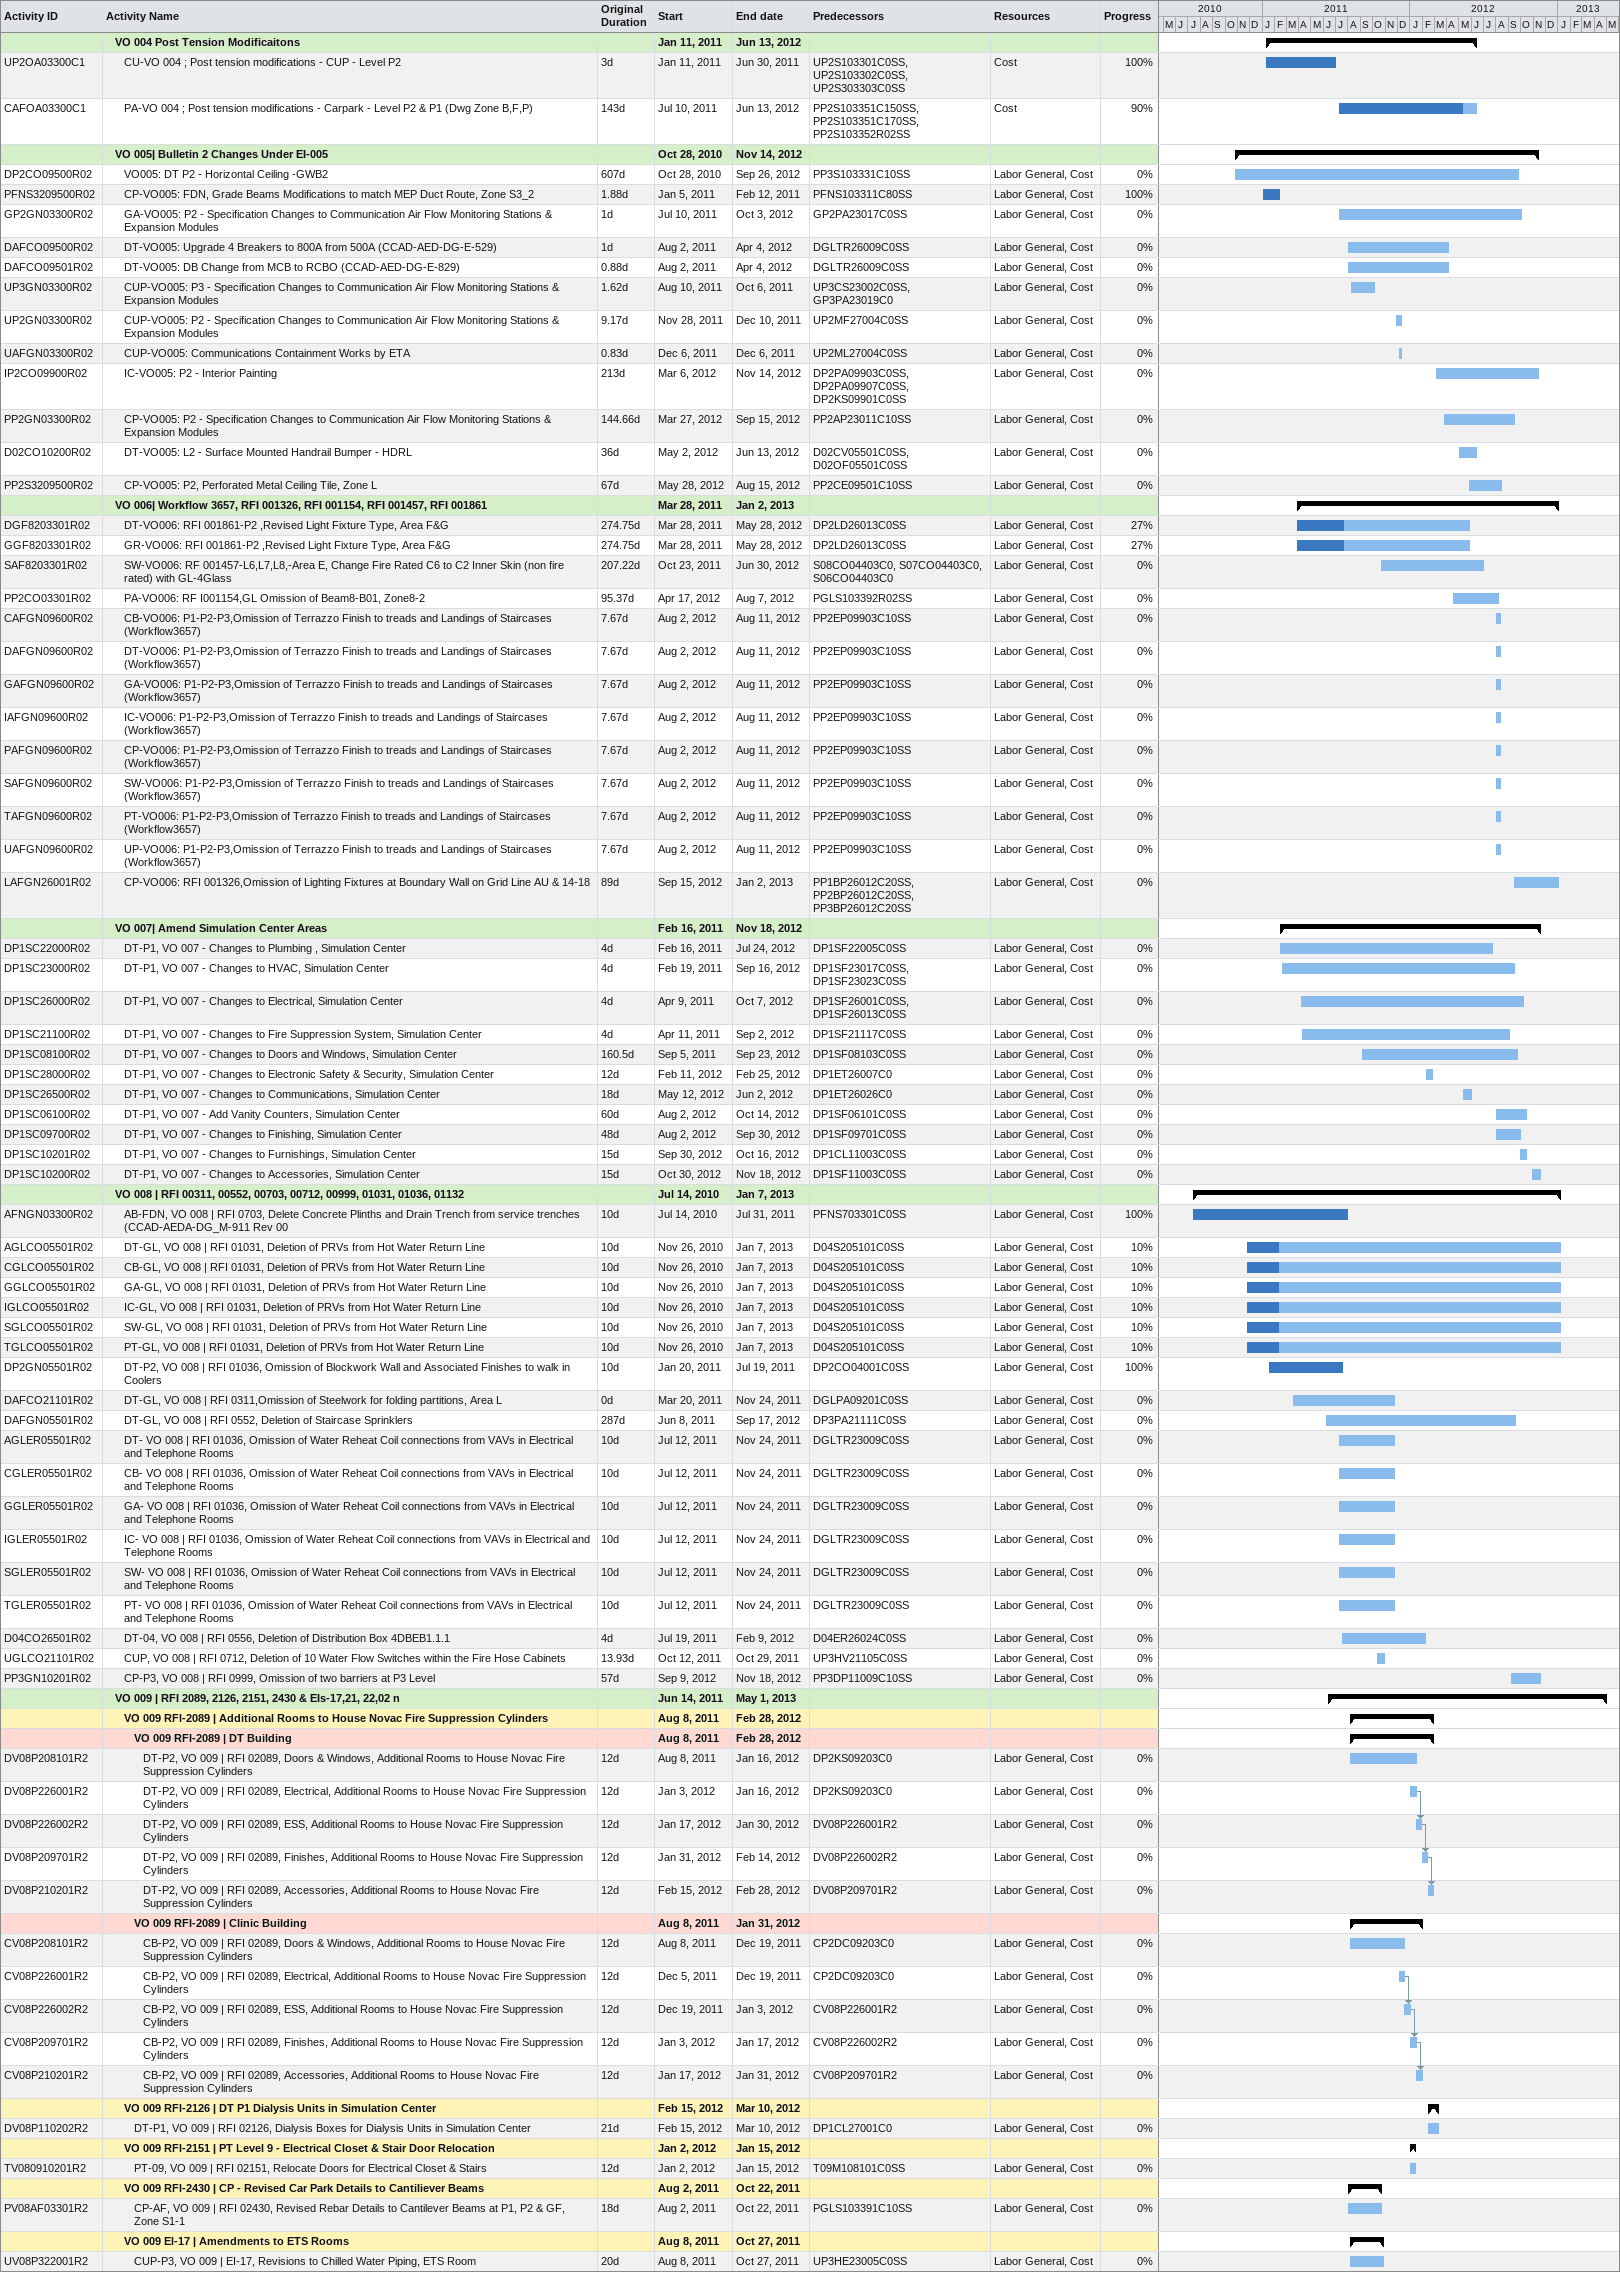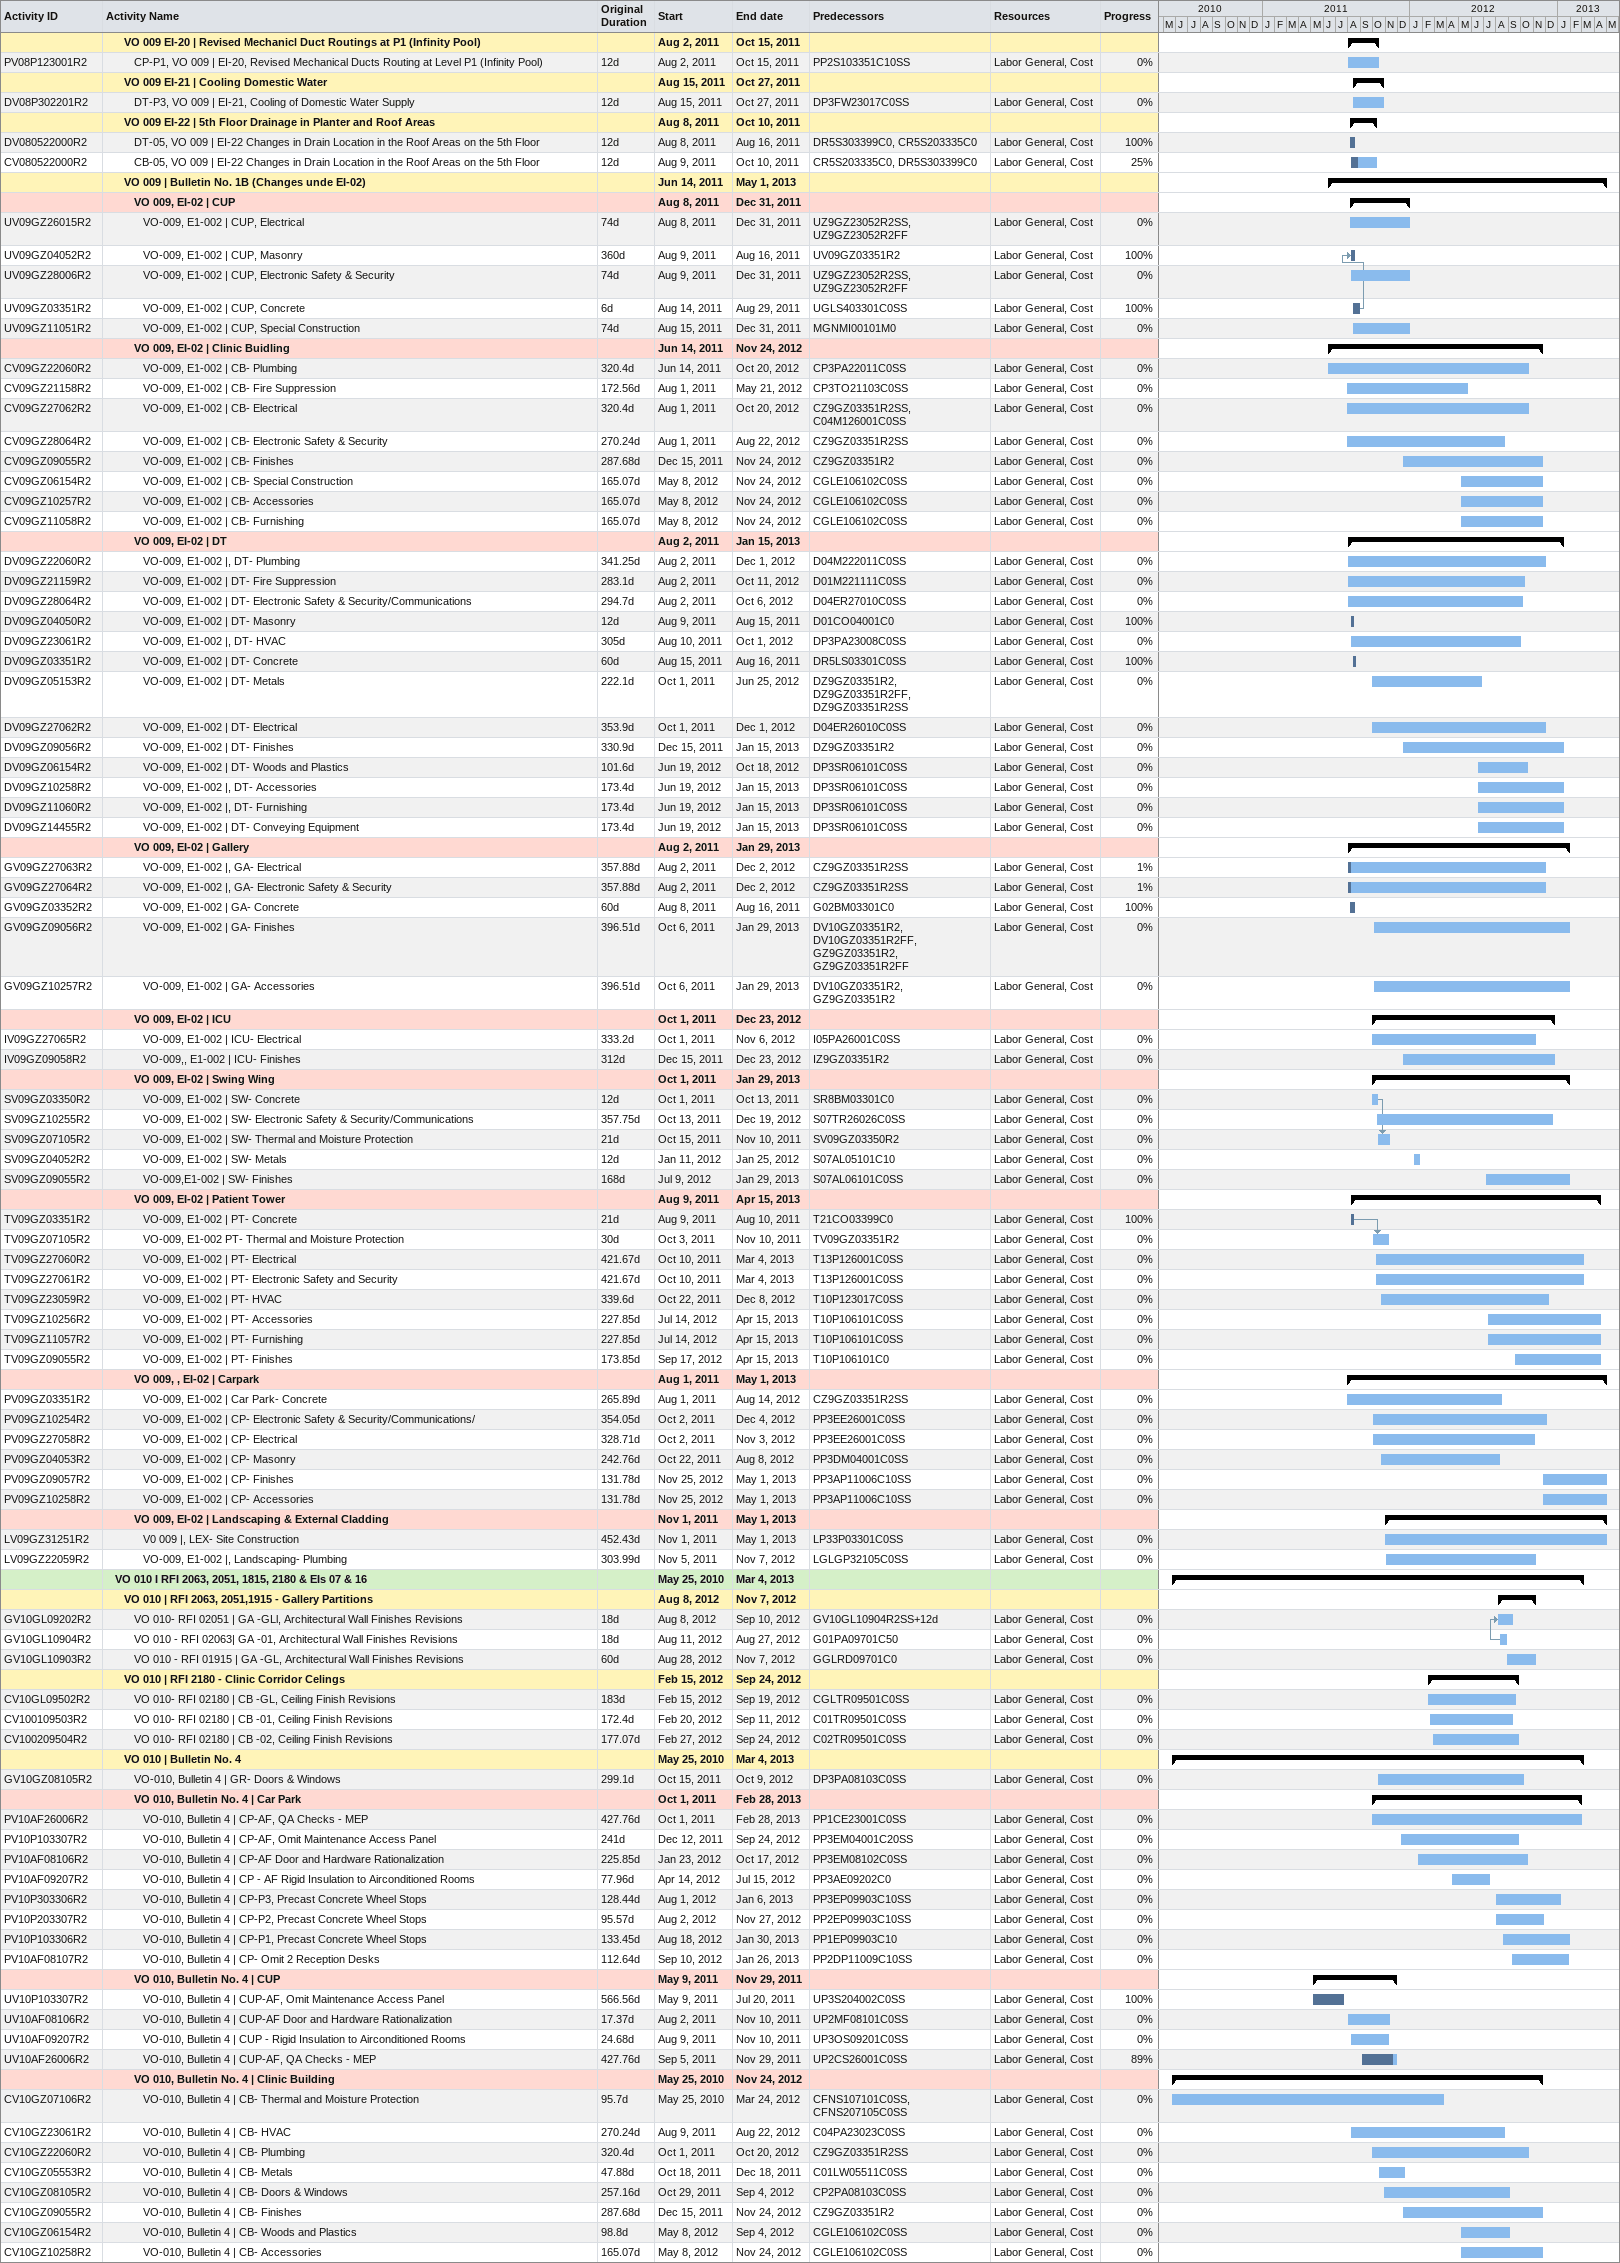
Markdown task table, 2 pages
| ID | Level | Task | Original duration | Start | Finish | Predecessors | Resources | % complete |
|---|---|---|---|---|---|---|---|---|
|  | 2 | **VO 004 Post Tension Modificaitons** |  | 2011-01-11 | 2012-06-13 |  |  |  |
| UP2OA03300C1 | 3 | CU-VO 004 ; Post tension modifications - CUP - Level P2 | 3d | 2011-01-11 | 2011-06-30 | UP2S103301C0SS, UP2S103302C0SS, UP2S303303C0SS | Cost | 100 |
| CAFOA03300C1 | 3 | PA-VO 004 ; Post tension modifications - Carpark - Level P2 & P1 (Dwg Zone B,F,P) | 143d | 2011-07-10 | 2012-06-13 | PP2S103351C150SS, PP2S103351C170SS, PP2S103352R02SS | Cost | 90 |
|  | 2 | **VO 005\| Bulletin 2 Changes Under EI-005** |  | 2010-10-28 | 2012-11-14 |  |  |  |
| DP2CO09500R02 | 3 | VO005: DT P2 - Horizontal Ceiling -GWB2 | 607d | 2010-10-28 | 2012-09-26 | PP3S103331C10SS | Labor General, Cost | 0 |
| PFNS3209500R02 | 3 | CP-VO005: FDN, Grade Beams Modifications to match MEP Duct Route, Zone S3_2 | 1.88d | 2011-01-05 | 2011-02-12 | PFNS103311C80SS | Labor General, Cost | 100 |
| GP2GN03300R02 | 3 | GA-VO005: P2 - Specification Changes to Communication Air Flow Monitoring Stations & Expansion Modules | 1d | 2011-07-10 | 2012-10-03 | GP2PA23017C0SS | Labor General, Cost | 0 |
| DAFCO09500R02 | 3 | DT-VO005: Upgrade 4 Breakers to 800A from 500A (CCAD-AED-DG-E-529) | 1d | 2011-08-02 | 2012-04-04 | DGLTR26009C0SS | Labor General, Cost | 0 |
| DAFCO09501R02 | 3 | DT-VO005: DB Change from MCB to RCBO (CCAD-AED-DG-E-829) | 0.88d | 2011-08-02 | 2012-04-04 | DGLTR26009C0SS | Labor General, Cost | 0 |
| UP3GN03300R02 | 3 | CUP-VO005: P3 - Specification Changes to Communication Air Flow Monitoring Stations & Expansion Modules | 1.62d | 2011-08-10 | 2011-10-06 | UP3CS23002C0SS, GP3PA23019C0 | Labor General, Cost | 0 |
| UP2GN03300R02 | 3 | CUP-VO005: P2 - Specification Changes to Communication Air Flow Monitoring Stations & Expansion Modules | 9.17d | 2011-11-28 | 2011-12-10 | UP2MF27004C0SS | Labor General, Cost | 0 |
| UAFGN03300R02 | 3 | CUP-VO005: Communications Containment Works by ETA | 0.83d | 2011-12-06 | 2011-12-06 | UP2ML27004C0SS | Labor General, Cost | 0 |
| IP2CO09900R02 | 3 | IC-VO005: P2 - Interior Painting | 213d | 2012-03-06 | 2012-11-14 | DP2PA09903C0SS, DP2PA09907C0SS, DP2KS09901C0SS | Labor General, Cost | 0 |
| PP2GN03300R02 | 3 | CP-VO005: P2 - Specification Changes to Communication Air Flow Monitoring Stations & Expansion Modules | 144.66d | 2012-03-27 | 2012-09-15 | PP2AP23011C10SS | Labor General, Cost | 0 |
| D02CO10200R02 | 3 | DT-VO005: L2 - Surface Mounted Handrail Bumper - HDRL | 36d | 2012-05-02 | 2012-06-13 | D02CV05501C0SS, D02OF05501C0SS | Labor General, Cost | 0 |
| PP2S3209500R02 | 3 | CP-VO005: P2, Perforated Metal Ceiling Tile, Zone L | 67d | 2012-05-28 | 2012-08-15 | PP2CE09501C10SS | Labor General, Cost | 0 |
|  | 2 | **VO 006\| Workflow 3657, RFI 001326, RFI 001154, RFI 001457, RFI 001861** |  | 2011-03-28 | 2013-01-02 |  |  |  |
| DGF8203301R02 | 3 | DT-VO006: RFI 001861-P2 ,Revised Light Fixture Type, Area F&G | 274.75d | 2011-03-28 | 2012-05-28 | DP2LD26013C0SS | Labor General, Cost | 27 |
| GGF8203301R02 | 3 | GR-VO006: RFI 001861-P2 ,Revised Light Fixture Type, Area F&G | 274.75d | 2011-03-28 | 2012-05-28 | DP2LD26013C0SS | Labor General, Cost | 27 |
| SAF8203301R02 | 3 | SW-VO006: RF 001457-L6,L7,L8,-Area E, Change Fire Rated C6 to C2 Inner Skin (non fire rated) with GL-4Glass | 207.22d | 2011-10-23 | 2012-06-30 | S08CO04403C0, S07CO04403C0, S06CO04403C0 | Labor General, Cost | 0 |
| PP2CO03301R02 | 3 | PA-VO006: RF I001154,GL Omission of Beam8-B01, Zone8-2 | 95.37d | 2012-04-17 | 2012-08-07 | PGLS103392R02SS | Labor General, Cost | 0 |
| CAFGN09600R02 | 3 | CB-VO006: P1-P2-P3,Omission of Terrazzo Finish to treads and Landings of Staircases (Workflow3657) | 7.67d | 2012-08-02 | 2012-08-11 | PP2EP09903C10SS | Labor General, Cost | 0 |
| DAFGN09600R02 | 3 | DT-VO006: P1-P2-P3,Omission of Terrazzo Finish to treads and Landings of Staircases (Workflow3657) | 7.67d | 2012-08-02 | 2012-08-11 | PP2EP09903C10SS | Labor General, Cost | 0 |
| GAFGN09600R02 | 3 | GA-VO006: P1-P2-P3,Omission of Terrazzo Finish to treads and Landings of Staircases (Workflow3657) | 7.67d | 2012-08-02 | 2012-08-11 | PP2EP09903C10SS | Labor General, Cost | 0 |
| IAFGN09600R02 | 3 | IC-VO006: P1-P2-P3,Omission of Terrazzo Finish to treads and Landings of Staircases (Workflow3657) | 7.67d | 2012-08-02 | 2012-08-11 | PP2EP09903C10SS | Labor General, Cost | 0 |
| PAFGN09600R02 | 3 | CP-VO006: P1-P2-P3,Omission of Terrazzo Finish to treads and Landings of Staircases (Workflow3657) | 7.67d | 2012-08-02 | 2012-08-11 | PP2EP09903C10SS | Labor General, Cost | 0 |
| SAFGN09600R02 | 3 | SW-VO006: P1-P2-P3,Omission of Terrazzo Finish to treads and Landings of Staircases (Workflow3657) | 7.67d | 2012-08-02 | 2012-08-11 | PP2EP09903C10SS | Labor General, Cost | 0 |
| TAFGN09600R02 | 3 | PT-VO006: P1-P2-P3,Omission of Terrazzo Finish to treads and Landings of Staircases (Workflow3657) | 7.67d | 2012-08-02 | 2012-08-11 | PP2EP09903C10SS | Labor General, Cost | 0 |
| UAFGN09600R02 | 3 | UP-VO006: P1-P2-P3,Omission of Terrazzo Finish to treads and Landings of Staircases (Workflow3657) | 7.67d | 2012-08-02 | 2012-08-11 | PP2EP09903C10SS | Labor General, Cost | 0 |
| LAFGN26001R02 | 3 | CP-VO006: RFI 001326,Omission of Lighting Fixtures at Boundary Wall on Grid Line AU & 14-18 | 89d | 2012-09-15 | 2013-01-02 | PP1BP26012C20SS, PP2BP26012C20SS, PP3BP26012C20SS | Labor General, Cost | 0 |
|  | 2 | **VO 007\| Amend Simulation Center Areas** |  | 2011-02-16 | 2012-11-18 |  |  |  |
| DP1SC22000R02 | 3 | DT-P1, VO 007 - Changes to Plumbing , Simulation Center | 4d | 2011-02-16 | 2012-07-24 | DP1SF22005C0SS | Labor General, Cost | 0 |
| DP1SC23000R02 | 3 | DT-P1, VO 007 - Changes to HVAC, Simulation Center | 4d | 2011-02-19 | 2012-09-16 | DP1SF23017C0SS, DP1SF23023C0SS | Labor General, Cost | 0 |
| DP1SC26000R02 | 3 | DT-P1, VO 007 - Changes to Electrical, Simulation Center | 4d | 2011-04-09 | 2012-10-07 | DP1SF26001C0SS, DP1SF26013C0SS | Labor General, Cost | 0 |
| DP1SC21100R02 | 3 | DT-P1, VO 007 - Changes to Fire Suppression System, Simulation Center | 4d | 2011-04-11 | 2012-09-02 | DP1SF21117C0SS | Labor General, Cost | 0 |
| DP1SC08100R02 | 3 | DT-P1, VO 007 - Changes to Doors and Windows, Simulation Center | 160.5d | 2011-09-05 | 2012-09-23 | DP1SF08103C0SS | Labor General, Cost | 0 |
| DP1SC28000R02 | 3 | DT-P1, VO 007 - Changes to Electronic Safety & Security, Simulation Center | 12d | 2012-02-11 | 2012-02-25 | DP1ET26007C0 | Labor General, Cost | 0 |
| DP1SC26500R02 | 3 | DT-P1, VO 007 - Changes to Communications, Simulation Center | 18d | 2012-05-12 | 2012-06-02 | DP1ET26026C0 | Labor General, Cost | 0 |
| DP1SC06100R02 | 3 | DT-P1, VO 007 - Add Vanity Counters, Simulation Center | 60d | 2012-08-02 | 2012-10-14 | DP1SF06101C0SS | Labor General, Cost | 0 |
| DP1SC09700R02 | 3 | DT-P1, VO 007 - Changes to Finishing, Simulation Center | 48d | 2012-08-02 | 2012-09-30 | DP1SF09701C0SS | Labor General, Cost | 0 |
| DP1SC10201R02 | 3 | DT-P1, VO 007 - Changes to Furnishings, Simulation Center | 15d | 2012-09-30 | 2012-10-16 | DP1CL11003C0SS | Labor General, Cost | 0 |
| DP1SC10200R02 | 3 | DT-P1, VO 007 - Changes to Accessories, Simulation Center | 15d | 2012-10-30 | 2012-11-18 | DP1SF11003C0SS | Labor General, Cost | 0 |
|  | 2 | **VO 008 \| RFI 00311, 00552, 00703, 00712, 00999, 01031, 01036, 01132** |  | 2010-07-14 | 2013-01-07 |  |  |  |
| AFNGN03300R02 | 3 | AB-FDN, VO 008 \| RFI 0703, Delete Concrete Plinths and Drain Trench from service trenches (CCAD-AEDA-DG_M-911 Rev 00 | 10d | 2010-07-14 | 2011-07-31 | PFNS703301C0SS | Labor General, Cost | 100 |
| AGLCO05501R02 | 3 | DT-GL, VO 008 \| RFI 01031, Deletion of PRVs from Hot Water Return Line | 10d | 2010-11-26 | 2013-01-07 | D04S205101C0SS | Labor General, Cost | 10 |
| CGLCO05501R02 | 3 | CB-GL, VO 008 \| RFI 01031, Deletion of PRVs from Hot Water Return Line | 10d | 2010-11-26 | 2013-01-07 | D04S205101C0SS | Labor General, Cost | 10 |
| GGLCO05501R02 | 3 | GA-GL, VO 008 \| RFI 01031, Deletion of PRVs from Hot Water Return Line | 10d | 2010-11-26 | 2013-01-07 | D04S205101C0SS | Labor General, Cost | 10 |
| IGLCO05501R02 | 3 | IC-GL, VO 008 \| RFI 01031, Deletion of PRVs from Hot Water Return Line | 10d | 2010-11-26 | 2013-01-07 | D04S205101C0SS | Labor General, Cost | 10 |
| SGLCO05501R02 | 3 | SW-GL, VO 008 \| RFI 01031, Deletion of PRVs from Hot Water Return Line | 10d | 2010-11-26 | 2013-01-07 | D04S205101C0SS | Labor General, Cost | 10 |
| TGLCO05501R02 | 3 | PT-GL, VO 008 \| RFI 01031, Deletion of PRVs from Hot Water Return Line | 10d | 2010-11-26 | 2013-01-07 | D04S205101C0SS | Labor General, Cost | 10 |
| DP2GN05501R02 | 3 | DT-P2, VO 008 \| RFI 01036, Omission of Blockwork Wall and Associated Finishes to walk in Coolers | 10d | 2011-01-20 | 2011-07-19 | DP2CO04001C0SS | Labor General, Cost | 100 |
| DAFCO21101R02 | 3 | DT-GL, VO 008 \| RFI 0311,Omission of Steelwork for folding partitions, Area L | 0d | 2011-03-20 | 2011-11-24 | DGLPA09201C0SS | Labor General, Cost | 0 |
| DAFGN05501R02 | 3 | DT-GL, VO 008 \| RFI 0552, Deletion of Staircase Sprinklers | 287d | 2011-06-08 | 2012-09-17 | DP3PA21111C0SS | Labor General, Cost | 0 |
| AGLER05501R02 | 3 | DT- VO 008 \| RFI 01036, Omission of Water Reheat Coil connections from VAVs in Electrical and Telephone Rooms | 10d | 2011-07-12 | 2011-11-24 | DGLTR23009C0SS | Labor General, Cost | 0 |
| CGLER05501R02 | 3 | CB- VO 008 \| RFI 01036, Omission of Water Reheat Coil connections from VAVs in Electrical and Telephone Rooms | 10d | 2011-07-12 | 2011-11-24 | DGLTR23009C0SS | Labor General, Cost | 0 |
| GGLER05501R02 | 3 | GA- VO 008 \| RFI 01036, Omission of Water Reheat Coil connections from VAVs in Electrical and Telephone Rooms | 10d | 2011-07-12 | 2011-11-24 | DGLTR23009C0SS | Labor General, Cost | 0 |
| IGLER05501R02 | 3 | IC- VO 008 \| RFI 01036, Omission of Water Reheat Coil connections from VAVs in Electrical and Telephone Rooms | 10d | 2011-07-12 | 2011-11-24 | DGLTR23009C0SS | Labor General, Cost | 0 |
| SGLER05501R02 | 3 | SW- VO 008 \| RFI 01036, Omission of Water Reheat Coil connections from VAVs in Electrical and Telephone Rooms | 10d | 2011-07-12 | 2011-11-24 | DGLTR23009C0SS | Labor General, Cost | 0 |
| TGLER05501R02 | 3 | PT- VO 008 \| RFI 01036, Omission of Water Reheat Coil connections from VAVs in Electrical and Telephone Rooms | 10d | 2011-07-12 | 2011-11-24 | DGLTR23009C0SS | Labor General, Cost | 0 |
| D04CO26501R02 | 3 | DT-04, VO 008 \| RFI 0556, Deletion of Distribution Box 4DBEB1.1.1 | 4d | 2011-07-19 | 2012-02-09 | D04ER26024C0SS | Labor General, Cost | 0 |
| UGLCO21101R02 | 3 | CUP, VO 008 \| RFI 0712, Deletion of 10 Water Flow Switches within the Fire Hose Cabinets | 13.93d | 2011-10-12 | 2011-10-29 | UP3HV21105C0SS | Labor General, Cost | 0 |
| PP3GN10201R02 | 3 | CP-P3, VO 008 \| RFI 0999, Omission of two barriers at P3 Level | 57d | 2012-09-09 | 2012-11-18 | PP3DP11009C10SS | Labor General, Cost | 0 |
|  | 2 | **VO 009 \| RFI 2089, 2126, 2151, 2430 & EIs-17,21, 22,02 n** |  | 2011-06-14 | 2013-05-01 |  |  |  |
|  | 3 | **VO 009 RFI-2089 \| Additional Rooms to House Novac Fire Suppression Cylinders** |  | 2011-08-08 | 2012-02-28 |  |  |  |
|  | 4 | **VO 009 RFI-2089 \| DT Building** |  | 2011-08-08 | 2012-02-28 |  |  |  |
| DV08P208101R2 | 5 | DT-P2, VO 009 \| RFI 02089, Doors & Windows, Additional Rooms to House Novac Fire Suppression Cylinders | 12d | 2011-08-08 | 2012-01-16 | DP2KS09203C0 | Labor General, Cost | 0 |
| DV08P226001R2 | 5 | DT-P2, VO 009 \| RFI 02089, Electrical, Additional Rooms to House Novac Fire Suppression Cylinders | 12d | 2012-01-03 | 2012-01-16 | DP2KS09203C0 | Labor General, Cost | 0 |
| DV08P226002R2 | 5 | DT-P2, VO 009 \| RFI 02089, ESS, Additional Rooms to House Novac Fire Suppression Cylinders | 12d | 2012-01-17 | 2012-01-30 | DV08P226001R2 | Labor General, Cost | 0 |
| DV08P209701R2 | 5 | DT-P2, VO 009 \| RFI 02089, Finishes, Additional Rooms to House Novac Fire Suppression Cylinders | 12d | 2012-01-31 | 2012-02-14 | DV08P226002R2 | Labor General, Cost | 0 |
| DV08P210201R2 | 5 | DT-P2, VO 009 \| RFI 02089, Accessories, Additional Rooms to House Novac Fire Suppression Cylinders | 12d | 2012-02-15 | 2012-02-28 | DV08P209701R2 | Labor General, Cost | 0 |
|  | 4 | **VO 009 RFI-2089 \| Clinic Building** |  | 2011-08-08 | 2012-01-31 |  |  |  |
| CV08P208101R2 | 5 | CB-P2, VO 009 \| RFI 02089, Doors & Windows, Additional Rooms to House Novac Fire Suppression Cylinders | 12d | 2011-08-08 | 2011-12-19 | CP2DC09203C0 | Labor General, Cost | 0 |
| CV08P226001R2 | 5 | CB-P2, VO 009 \| RFI 02089, Electrical, Additional Rooms to House Novac Fire Suppression Cylinders | 12d | 2011-12-05 | 2011-12-19 | CP2DC09203C0 | Labor General, Cost | 0 |
| CV08P226002R2 | 5 | CB-P2, VO 009 \| RFI 02089, ESS, Additional Rooms to House Novac Fire Suppression Cylinders | 12d | 2011-12-19 | 2012-01-03 | CV08P226001R2 | Labor General, Cost | 0 |
| CV08P209701R2 | 5 | CB-P2, VO 009 \| RFI 02089, Finishes, Additional Rooms to House Novac Fire Suppression Cylinders | 12d | 2012-01-03 | 2012-01-17 | CV08P226002R2 | Labor General, Cost | 0 |
| CV08P210201R2 | 5 | CB-P2, VO 009 \| RFI 02089, Accessories, Additional Rooms to House Novac Fire Suppression Cylinders | 12d | 2012-01-17 | 2012-01-31 | CV08P209701R2 | Labor General, Cost | 0 |
|  | 3 | **VO 009 RFI-2126 \| DT P1 Dialysis Units in Simulation Center** |  | 2012-02-15 | 2012-03-10 |  |  |  |
| DV08P110202R2 | 4 | DT-P1, VO 009 \| RFI 02126, Dialysis Boxes for Dialysis Units in Simulation Center | 21d | 2012-02-15 | 2012-03-10 | DP1CL27001C0 | Labor General, Cost | 0 |
|  | 3 | **VO 009 RFI-2151 \| PT Level 9 - Electrical Closet & Stair Door Relocation** |  | 2012-01-02 | 2012-01-15 |  |  |  |
| TV080910201R2 | 4 | PT-09, VO 009 \| RFI 02151, Relocate Doors for Electrical Closet & Stairs | 12d | 2012-01-02 | 2012-01-15 | T09M108101C0SS | Labor General, Cost | 0 |
|  | 3 | **VO 009 RFI-2430 \| CP - Revised Car Park Details to Cantiliever Beams** |  | 2011-08-02 | 2011-10-22 |  |  |  |
| PV08AF03301R2 | 4 | CP-AF, VO 009 \| RFI 02430, Revised Rebar Details to Cantilever Beams at P1, P2 & GF, Zone S1-1 | 18d | 2011-08-02 | 2011-10-22 | PGLS103391C10SS | Labor General, Cost | 0 |
|  | 3 | **VO 009 EI-17 \| Amendments to ETS Rooms** |  | 2011-08-08 | 2011-10-27 |  |  |  |
| UV08P322001R2 | 4 | CUP-P3, VO 009 \| EI-17, Revisions to Chilled Water Piping, ETS Room | 20d | 2011-08-08 | 2011-10-27 | UP3HE23005C0SS | Labor General, Cost | 0 |
|  | 3 | **VO 009 EI-20 \| Revised Mechanicl Duct Routings at P1 (Infinity Pool)** |  | 2011-08-02 | 2011-10-15 |  |  |  |
| PV08P123001R2 | 4 | CP-P1, VO 009 \| EI-20, Revised Mechanical Ducts Routing at Level P1 (Infinity Pool) | 12d | 2011-08-02 | 2011-10-15 | PP2S103351C10SS | Labor General, Cost | 0 |
|  | 3 | **VO 009 EI-21 \| Cooling Domestic Water** |  | 2011-08-15 | 2011-10-27 |  |  |  |
| DV08P302201R2 | 4 | DT-P3, VO 009 \| EI-21, Cooling of Domestic Water Supply | 12d | 2011-08-15 | 2011-10-27 | DP3FW23017C0SS | Labor General, Cost | 0 |
|  | 3 | **VO 009 EI-22 \| 5th Floor Drainage in Planter and Roof Areas** |  | 2011-08-08 | 2011-10-10 |  |  |  |
| DV080522000R2 | 4 | DT-05, VO 009 \| EI-22 Changes in Drain Location in the Roof Areas on the 5th Floor | 12d | 2011-08-08 | 2011-08-16 | DR5S303399C0, CR5S203335C0 | Labor General, Cost | 100 |
| CV080522000R2 | 4 | CB-05, VO 009 \| EI-22 Changes in Drain Location in the Roof Areas on the 5th Floor | 12d | 2011-08-09 | 2011-10-10 | CR5S203335C0, DR5S303399C0 | Labor General, Cost | 25 |
|  | 3 | **VO 009 \| Bulletin No. 1B (Changes unde EI-02)** |  | 2011-06-14 | 2013-05-01 |  |  |  |
|  | 4 | **VO 009, EI-02 \| CUP** |  | 2011-08-08 | 2011-12-31 |  |  |  |
| UV09GZ26015R2 | 5 | VO-009, E1-002 \| CUP, Electrical | 74d | 2011-08-08 | 2011-12-31 | UZ9GZ23052R2SS, UZ9GZ23052R2FF | Labor General, Cost | 0 |
| UV09GZ04052R2 | 5 | VO-009, E1-002 \| CUP, Masonry | 360d | 2011-08-09 | 2011-08-16 | UV09GZ03351R2 | Labor General, Cost | 100 |
| UV09GZ28006R2 | 5 | VO-009, E1-002 \| CUP, Electronic Safety & Security | 74d | 2011-08-09 | 2011-12-31 | UZ9GZ23052R2SS, UZ9GZ23052R2FF | Labor General, Cost | 0 |
| UV09GZ03351R2 | 5 | VO-009, E1-002 \| CUP, Concrete | 6d | 2011-08-14 | 2011-08-29 | UGLS403301C0SS | Labor General, Cost | 100 |
| UV09GZ11051R2 | 5 | VO-009, E1-002 \| CUP, Special Construction | 74d | 2011-08-15 | 2011-12-31 | MGNMI00101M0 | Labor General, Cost | 0 |
|  | 4 | **VO 009, EI-02 \| Clinic Buidling** |  | 2011-06-14 | 2012-11-24 |  |  |  |
| CV09GZ22060R2 | 5 | VO-009, E1-002 \| CB- Plumbing | 320.4d | 2011-06-14 | 2012-10-20 | CP3PA22011C0SS | Labor General, Cost | 0 |
| CV09GZ21158R2 | 5 | VO-009, E1-002 \| CB- Fire Suppression | 172.56d | 2011-08-01 | 2012-05-21 | CP3TO21103C0SS | Labor General, Cost | 0 |
| CV09GZ27062R2 | 5 | VO-009, E1-002 \| CB- Electrical | 320.4d | 2011-08-01 | 2012-10-20 | CZ9GZ03351R2SS, C04M126001C0SS | Labor General, Cost | 0 |
| CV09GZ28064R2 | 5 | VO-009, E1-002 \| CB- Electronic Safety & Security | 270.24d | 2011-08-01 | 2012-08-22 | CZ9GZ03351R2SS | Labor General, Cost | 0 |
| CV09GZ09055R2 | 5 | VO-009, E1-002 \| CB- Finishes | 287.68d | 2011-12-15 | 2012-11-24 | CZ9GZ03351R2 | Labor General, Cost | 0 |
| CV09GZ06154R2 | 5 | VO-009, E1-002 \| CB- Special Construction | 165.07d | 2012-05-08 | 2012-11-24 | CGLE106102C0SS | Labor General, Cost | 0 |
| CV09GZ10257R2 | 5 | VO-009, E1-002 \| CB- Accessories | 165.07d | 2012-05-08 | 2012-11-24 | CGLE106102C0SS | Labor General, Cost | 0 |
| CV09GZ11058R2 | 5 | VO-009, E1-002 \| CB- Furnishing | 165.07d | 2012-05-08 | 2012-11-24 | CGLE106102C0SS | Labor General, Cost | 0 |
|  | 4 | **VO 009, EI-02 \| DT** |  | 2011-08-02 | 2013-01-15 |  |  |  |
| DV09GZ22060R2 | 5 | VO-009, E1-002 \|, DT- Plumbing | 341.25d | 2011-08-02 | 2012-12-01 | D04M222011C0SS | Labor General, Cost | 0 |
| DV09GZ21159R2 | 5 | VO-009, E1-002 \| DT- Fire Suppression | 283.1d | 2011-08-02 | 2012-10-11 | D01M221111C0SS | Labor General, Cost | 0 |
| DV09GZ28064R2 | 5 | VO-009, E1-002 \| DT- Electronic Safety & Security/Communications | 294.7d | 2011-08-02 | 2012-10-06 | D04ER27010C0SS | Labor General, Cost | 0 |
| DV09GZ04050R2 | 5 | VO-009, E1-002 \| DT- Masonry | 12d | 2011-08-09 | 2011-08-15 | D01CO04001C0 | Labor General, Cost | 100 |
| DV09GZ23061R2 | 5 | VO-009, E1-002 \|, DT- HVAC | 305d | 2011-08-10 | 2012-10-01 | DP3PA23008C0SS | Labor General, Cost | 0 |
| DV09GZ03351R2 | 5 | VO-009, E1-002 \| DT- Concrete | 60d | 2011-08-15 | 2011-08-16 | DR5LS03301C0SS | Labor General, Cost | 100 |
| DV09GZ05153R2 | 5 | VO-009, E1-002 \| DT- Metals | 222.1d | 2011-10-01 | 2012-06-25 | DZ9GZ03351R2, DZ9GZ03351R2FF, DZ9GZ03351R2SS | Labor General, Cost | 0 |
| DV09GZ27062R2 | 5 | VO-009, E1-002 \| DT- Electrical | 353.9d | 2011-10-01 | 2012-12-01 | D04ER26010C0SS | Labor General, Cost | 0 |
| DV09GZ09056R2 | 5 | VO-009, E1-002 \| DT- Finishes | 330.9d | 2011-12-15 | 2013-01-15 | DZ9GZ03351R2 | Labor General, Cost | 0 |
| DV09GZ06154R2 | 5 | VO-009, E1-002 \| DT- Woods and Plastics | 101.6d | 2012-06-19 | 2012-10-18 | DP3SR06101C0SS | Labor General, Cost | 0 |
| DV09GZ10258R2 | 5 | VO-009, E1-002 \|, DT- Accessories | 173.4d | 2012-06-19 | 2013-01-15 | DP3SR06101C0SS | Labor General, Cost | 0 |
| DV09GZ11060R2 | 5 | VO-009, E1-002 \|, DT- Furnishing | 173.4d | 2012-06-19 | 2013-01-15 | DP3SR06101C0SS | Labor General, Cost | 0 |
| DV09GZ14455R2 | 5 | VO-009, E1-002 \| DT- Conveying Equipment | 173.4d | 2012-06-19 | 2013-01-15 | DP3SR06101C0SS | Labor General, Cost | 0 |
|  | 4 | **VO 009, EI-02 \| Gallery** |  | 2011-08-02 | 2013-01-29 |  |  |  |
| GV09GZ27063R2 | 5 | VO-009, E1-002 \|, GA- Electrical | 357.88d | 2011-08-02 | 2012-12-02 | CZ9GZ03351R2SS | Labor General, Cost | 1 |
| GV09GZ27064R2 | 5 | VO-009, E1-002 \|, GA- Electronic Safety & Security | 357.88d | 2011-08-02 | 2012-12-02 | CZ9GZ03351R2SS | Labor General, Cost | 1 |
| GV09GZ03352R2 | 5 | VO-009, E1-002 \| GA- Concrete | 60d | 2011-08-08 | 2011-08-16 | G02BM03301C0 | Labor General, Cost | 100 |
| GV09GZ09056R2 | 5 | VO-009, E1-002 \| GA- Finishes | 396.51d | 2011-10-06 | 2013-01-29 | DV10GZ03351R2, DV10GZ03351R2FF, GZ9GZ03351R2, GZ9GZ03351R2FF | Labor General, Cost | 0 |
| GV09GZ10257R2 | 5 | VO-009, E1-002 \| GA- Accessories | 396.51d | 2011-10-06 | 2013-01-29 | DV10GZ03351R2, GZ9GZ03351R2 | Labor General, Cost | 0 |
|  | 4 | **VO 009, EI-02 \| ICU** |  | 2011-10-01 | 2012-12-23 |  |  |  |
| IV09GZ27065R2 | 5 | VO-009, E1-002 \| ICU- Electrical | 333.2d | 2011-10-01 | 2012-11-06 | I05PA26001C0SS | Labor General, Cost | 0 |
| IV09GZ09058R2 | 5 | VO-009,, E1-002 \| ICU- Finishes | 312d | 2011-12-15 | 2012-12-23 | IZ9GZ03351R2 | Labor General, Cost | 0 |
|  | 4 | **VO 009, EI-02 \| Swing Wing** |  | 2011-10-01 | 2013-01-29 |  |  |  |
| SV09GZ03350R2 | 5 | VO-009, E1-002 \| SW- Concrete | 12d | 2011-10-01 | 2011-10-13 | SR8BM03301C0 | Labor General, Cost | 0 |
| SV09GZ10255R2 | 5 | VO-009, E1-002 \| SW- Electronic Safety & Security/Communications | 357.75d | 2011-10-13 | 2012-12-19 | S07TR26026C0SS | Labor General, Cost | 0 |
| SV09GZ07105R2 | 5 | VO-009, E1-002 \| SW- Thermal and Moisture Protection | 21d | 2011-10-15 | 2011-11-10 | SV09GZ03350R2 | Labor General, Cost | 0 |
| SV09GZ04052R2 | 5 | VO-009, E1-002 \| SW- Metals | 12d | 2012-01-11 | 2012-01-25 | S07AL05101C10 | Labor General, Cost | 0 |
| SV09GZ09055R2 | 5 | VO-009,E1-002 \| SW- Finishes | 168d | 2012-07-09 | 2013-01-29 | S07AL06101C0SS | Labor General, Cost | 0 |
|  | 4 | **VO 009, EI-02 \| Patient Tower** |  | 2011-08-09 | 2013-04-15 |  |  |  |
| TV09GZ03351R2 | 5 | VO-009, E1-002 \| PT- Concrete | 21d | 2011-08-09 | 2011-08-10 | T21CO03399C0 | Labor General, Cost | 100 |
| TV09GZ07105R2 | 5 | VO-009, E1-002 PT- Thermal and Moisture Protection | 30d | 2011-10-03 | 2011-11-10 | TV09GZ03351R2 | Labor General, Cost | 0 |
| TV09GZ27060R2 | 5 | VO-009, E1-002 \| PT- Electrical | 421.67d | 2011-10-10 | 2013-03-04 | T13P126001C0SS | Labor General, Cost | 0 |
| TV09GZ27061R2 | 5 | VO-009, E1-002 \| PT- Electronic Safety and Security | 421.67d | 2011-10-10 | 2013-03-04 | T13P126001C0SS | Labor General, Cost | 0 |
| TV09GZ23059R2 | 5 | VO-009, E1-002 \| PT- HVAC | 339.6d | 2011-10-22 | 2012-12-08 | T10P123017C0SS | Labor General, Cost | 0 |
| TV09GZ10256R2 | 5 | VO-009, E1-002 \| PT- Accessories | 227.85d | 2012-07-14 | 2013-04-15 | T10P106101C0SS | Labor General, Cost | 0 |
| TV09GZ11057R2 | 5 | VO-009, E1-002 \| PT- Furnishing | 227.85d | 2012-07-14 | 2013-04-15 | T10P106101C0SS | Labor General, Cost | 0 |
| TV09GZ09055R2 | 5 | VO-009, E1-002 \| PT- Finishes | 173.85d | 2012-09-17 | 2013-04-15 | T10P106101C0 | Labor General, Cost | 0 |
|  | 4 | **VO 009, , EI-02 \| Carpark** |  | 2011-08-01 | 2013-05-01 |  |  |  |
| PV09GZ03351R2 | 5 | VO-009, E1-002 \| Car Park- Concrete | 265.89d | 2011-08-01 | 2012-08-14 | CZ9GZ03351R2SS | Labor General, Cost | 0 |
| PV09GZ10254R2 | 5 | VO-009, E1-002 \| CP- Electronic Safety & Security/Communications/ | 354.05d | 2011-10-02 | 2012-12-04 | PP3EE26001C0SS | Labor General, Cost | 0 |
| PV09GZ27058R2 | 5 | VO-009, E1-002 \| CP- Electrical | 328.71d | 2011-10-02 | 2012-11-03 | PP3EE26001C0SS | Labor General, Cost | 0 |
| PV09GZ04053R2 | 5 | VO-009, E1-002 \| CP- Masonry | 242.76d | 2011-10-22 | 2012-08-08 | PP3DM04001C0SS | Labor General, Cost | 0 |
| PV09GZ09057R2 | 5 | VO-009, E1-002 \| CP- Finishes | 131.78d | 2012-11-25 | 2013-05-01 | PP3AP11006C10SS | Labor General, Cost | 0 |
| PV09GZ10258R2 | 5 | VO-009, E1-002 \| CP- Accessories | 131.78d | 2012-11-25 | 2013-05-01 | PP3AP11006C10SS | Labor General, Cost | 0 |
|  | 4 | **VO 009, EI-02 \| Landscaping & External Cladding** |  | 2011-11-01 | 2013-05-01 |  |  |  |
| LV09GZ31251R2 | 5 | V0 009 \|, LEX- Site Construction | 452.43d | 2011-11-01 | 2013-05-01 | LP33P03301C0SS | Labor General, Cost | 0 |
| LV09GZ22059R2 | 5 | VO-009, E1-002 \|, Landscaping- Plumbing | 303.99d | 2011-11-05 | 2012-11-07 | LGLGP32105C0SS | Labor General, Cost | 0 |
|  | 2 | **VO 010 I RFI 2063, 2051, 1815, 2180 & EIs 07 & 16** |  | 2010-05-25 | 2013-03-04 |  |  |  |
|  | 3 | **VO 010 \| RFI 2063, 2051,1915 - Gallery Partitions** |  | 2012-08-08 | 2012-11-07 |  |  |  |
| GV10GL09202R2 | 4 | VO 010- RFI 02051 \| GA -GLl, Architectural Wall Finishes Revisions | 18d | 2012-08-08 | 2012-09-10 | GV10GL10904R2SS+12d | Labor General, Cost | 0 |
| GV10GL10904R2 | 4 | VO 010 - RFI 02063\| GA -01, Architectural Wall Finishes Revisions | 18d | 2012-08-11 | 2012-08-27 | G01PA09701C50 | Labor General, Cost | 0 |
| GV10GL10903R2 | 4 | VO 010 - RFI 01915 \| GA -GL, Architectural Wall Finishes Revisions | 60d | 2012-08-28 | 2012-11-07 | GGLRD09701C0 | Labor General, Cost | 0 |
|  | 3 | **VO 010 \| RFI 2180 - Clinic Corridor Celings** |  | 2012-02-15 | 2012-09-24 |  |  |  |
| CV10GL09502R2 | 4 | VO 010- RFI 02180 \| CB -GL, Ceiling Finish Revisions | 183d | 2012-02-15 | 2012-09-19 | CGLTR09501C0SS | Labor General, Cost | 0 |
| CV100109503R2 | 4 | VO 010- RFI 02180 \| CB -01, Ceiling Finish Revisions | 172.4d | 2012-02-20 | 2012-09-11 | C01TR09501C0SS | Labor General, Cost | 0 |
| CV100209504R2 | 4 | VO 010- RFI 02180 \| CB -02, Ceiling Finish Revisions | 177.07d | 2012-02-27 | 2012-09-24 | C02TR09501C0SS | Labor General, Cost | 0 |
|  | 3 | **VO 010 \| Bulletin No. 4** |  | 2010-05-25 | 2013-03-04 |  |  |  |
| GV10GZ08105R2 | 4 | VO-010, Bulletin 4 \| GR- Doors & Windows | 299.1d | 2011-10-15 | 2012-10-09 | DP3PA08103C0SS | Labor General, Cost | 0 |
|  | 4 | **VO 010, Bulletin No. 4 \| Car Park** |  | 2011-10-01 | 2013-02-28 |  |  |  |
| PV10AF26006R2 | 5 | VO-010, Bulletin 4 \| CP-AF, QA Checks - MEP | 427.76d | 2011-10-01 | 2013-02-28 | PP1CE23001C0SS | Labor General, Cost | 0 |
| PV10P103307R2 | 5 | VO-010, Bulletin 4 \| CP-AF, Omit Maintenance Access Panel | 241d | 2011-12-12 | 2012-09-24 | PP3EM04001C20SS | Labor General, Cost | 0 |
| PV10AF08106R2 | 5 | VO-010, Bulletin 4 \| CP-AF Door and Hardware Rationalization | 225.85d | 2012-01-23 | 2012-10-17 | PP3EM08102C0SS | Labor General, Cost | 0 |
| PV10AF09207R2 | 5 | VO-010, Bulletin 4 \| CP - AF Rigid Insulation to Airconditioned Rooms | 77.96d | 2012-04-14 | 2012-07-15 | PP3AE09202C0 | Labor General, Cost | 0 |
| PV10P303306R2 | 5 | VO-010, Bulletin 4 \| CP-P3, Precast Concrete Wheel Stops | 128.44d | 2012-08-01 | 2013-01-06 | PP3EP09903C10SS | Labor General, Cost | 0 |
| PV10P203307R2 | 5 | VO-010, Bulletin 4 \| CP-P2, Precast Concrete Wheel Stops | 95.57d | 2012-08-02 | 2012-11-27 | PP2EP09903C10SS | Labor General, Cost | 0 |
| PV10P103306R2 | 5 | VO-010, Bulletin 4 \| CP-P1, Precast Concrete Wheel Stops | 133.45d | 2012-08-18 | 2013-01-30 | PP1EP09903C10 | Labor General, Cost | 0 |
| PV10AF08107R2 | 5 | VO-010, Bulletin 4 \| CP- Omit 2 Reception Desks | 112.64d | 2012-09-10 | 2013-01-26 | PP2DP11009C10SS | Labor General, Cost | 0 |
|  | 4 | **VO 010, Bulletin No. 4 \| CUP** |  | 2011-05-09 | 2011-11-29 |  |  |  |
| UV10P103307R2 | 5 | VO-010, Bulletin 4 \| CUP-AF, Omit Maintenance Access Panel | 566.56d | 2011-05-09 | 2011-07-20 | UP3S204002C0SS | Labor General, Cost | 100 |
| UV10AF08106R2 | 5 | VO-010, Bulletin 4 \| CUP-AF Door and Hardware Rationalization | 17.37d | 2011-08-02 | 2011-11-10 | UP2MF08101C0SS | Labor General, Cost | 0 |
| UV10AF09207R2 | 5 | VO-010, Bulletin 4 \| CUP - Rigid Insulation to Airconditioned Rooms | 24.68d | 2011-08-09 | 2011-11-10 | UP3OS09201C0SS | Labor General, Cost | 0 |
| UV10AF26006R2 | 5 | VO-010, Bulletin 4 \| CUP-AF, QA Checks - MEP | 427.76d | 2011-09-05 | 2011-11-29 | UP2CS26001C0SS | Labor General, Cost | 89 |
|  | 4 | **VO 010, Bulletin No. 4 \| Clinic Building** |  | 2010-05-25 | 2012-11-24 |  |  |  |
| CV10GZ07106R2 | 5 | VO-010, Bulletin 4 \| CB- Thermal and Moisture Protection | 95.7d | 2010-05-25 | 2012-03-24 | CFNS107101C0SS, CFNS207105C0SS | Labor General, Cost | 0 |
| CV10GZ23061R2 | 5 | VO-010, Bulletin 4 \| CB- HVAC | 270.24d | 2011-08-09 | 2012-08-22 | C04PA23023C0SS | Labor General, Cost | 0 |
| CV10GZ22060R2 | 5 | VO-010, Bulletin 4 \| CB- Plumbing | 320.4d | 2011-10-01 | 2012-10-20 | CZ9GZ03351R2SS | Labor General, Cost | 0 |
| CV10GZ05553R2 | 5 | VO-010, Bulletin 4 \| CB- Metals | 47.88d | 2011-10-18 | 2011-12-18 | C01LW05511C0SS | Labor General, Cost | 0 |
| CV10GZ08105R2 | 5 | VO-010, Bulletin 4 \| CB- Doors & Windows | 257.16d | 2011-10-29 | 2012-09-04 | CP2PA08103C0SS | Labor General, Cost | 0 |
| CV10GZ09055R2 | 5 | VO-010, Bulletin 4 \| CB- Finishes | 287.68d | 2011-12-15 | 2012-11-24 | CZ9GZ03351R2 | Labor General, Cost | 0 |
| CV10GZ06154R2 | 5 | VO-010, Bulletin 4 \| CB- Woods and Plastics | 98.8d | 2012-05-08 | 2012-09-04 | CGLE106102C0SS | Labor General, Cost | 0 |
| CV10GZ10258R2 | 5 | VO-010, Bulletin 4 \| CB- Accessories | 165.07d | 2012-05-08 | 2012-11-24 | CGLE106102C0SS | Labor General, Cost | 0 |
